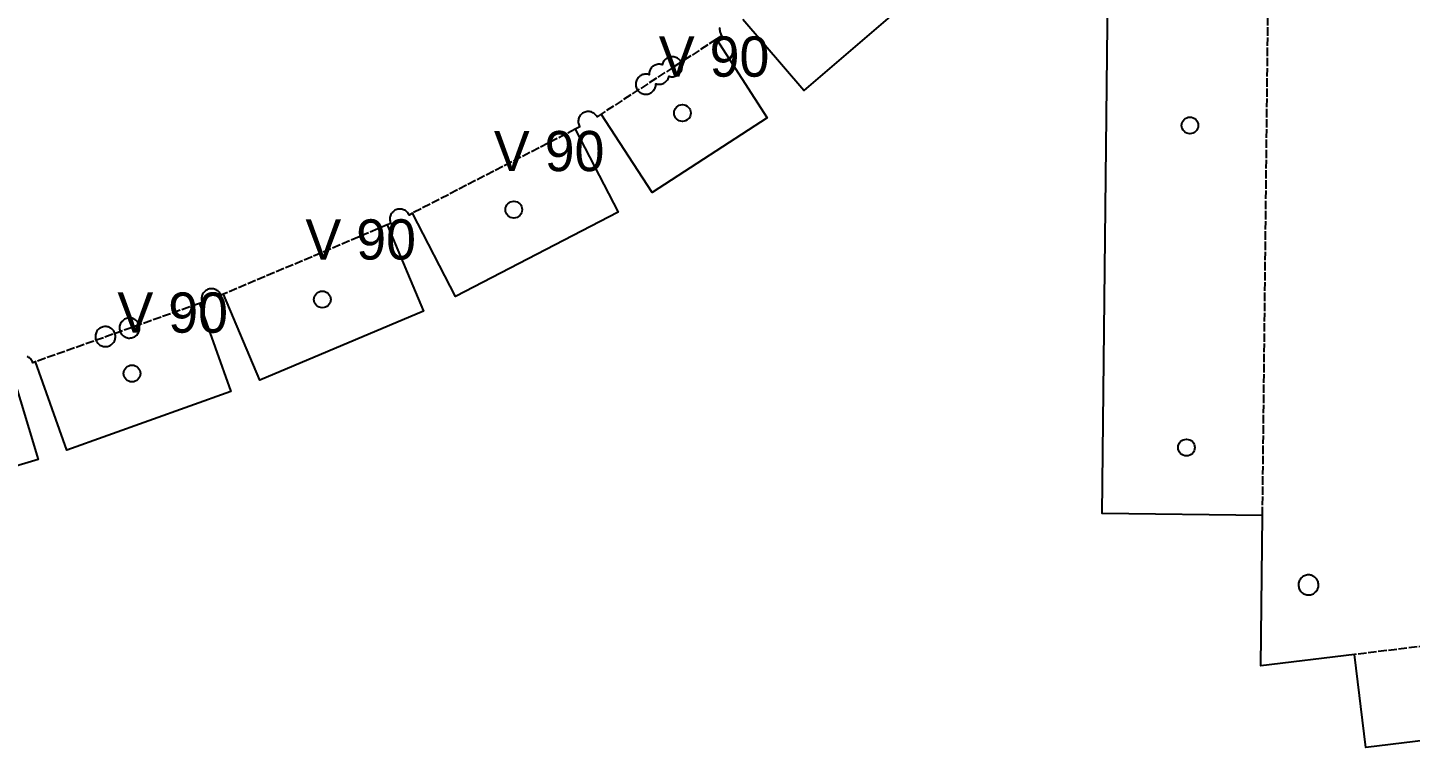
# Model space of a CAD drawing. Header units: millimetres. Extents: x 0 to 2438, y 0 to 1219.
# Drawn here: x 1700.7 to 1907.2, y 981.2 to 1088.6 of the extents above; entities that cross this region are included whole.
import ezdxf

# ---------------------------------------------------------------- set-up
doc = ezdxf.new("R2010")
doc.units = ezdxf.units.MM
doc.linetypes.add('DASHED', pattern=[1.524, 1.27, -0.254])
for name, color, linetype in [('CUT', 7, 'CONTINUOUS'), ('ETCH', 8, 'CONTINUOUS'), ('HOLE', 6, 'CONTINUOUS'), ('VALLEY', 1, 'DASHED')]:
    doc.layers.add(name, color=color, linetype=linetype)

msp = doc.modelspace()

# ---------------------------------------------------------------- linework, layer by layer
at = {"layer": 'CUT'}
for points in [[(2094.44, 1004.75), (1900.53, 981.16), (1898.85, 995.03), (1884.86, 993.33), (1885.11, 1015.81), (1861.14, 1016.07), (1862.93, 1180.38), (1886.9, 1180.12), (1887.14, 1202.59), (1901.23, 1202.59), (1901.23, 1216.56), (2164.84, 1216.56)], [(1830.22, 1090.89), (1816.6, 1079.25), (1807.52, 1089.87)], [(1804.06, 1088.66), (1804.04, 1088.51), (1804.04, 1088.36), (1804.05, 1088.22), (1804.07, 1088.07), (1804.11, 1087.93), (1804.16, 1087.79), (1804.22, 1087.66), (1804.3, 1087.53), (1804.38, 1087.44), (1803.55, 1086.9), (1811.16, 1075.18), (1793.98, 1064.02), (1786.37, 1075.74), (1785.74, 1075.33), (1785.74, 1075.34), (1785.66, 1075.46), (1785.57, 1075.58), (1785.47, 1075.69), (1785.36, 1075.78), (1785.24, 1075.87), (1785.12, 1075.94), (1784.98, 1076), (1784.84, 1076.05), (1784.7, 1076.09), (1784.55, 1076.11), (1784.41, 1076.11), (1784.26, 1076.1), (1784.11, 1076.08), (1783.97, 1076.04), (1783.83, 1075.99), (1783.7, 1075.92), (1783.58, 1075.85), (1783.46, 1075.76), (1783.35, 1075.66), (1783.25, 1075.55), (1783.17, 1075.43), (1783.09, 1075.3), (1783.03, 1075.17), (1782.99, 1075.03), (1782.95, 1074.88), (1782.93, 1074.74), (1782.93, 1074.59), (1782.94, 1074.44), (1782.96, 1074.3), (1783, 1074.16), (1783.05, 1074.02), (1783.11, 1073.89), (1783.15, 1073.83), (1782.49, 1073.48), (1788.9, 1061.07), (1764.58, 1048.51), (1758.17, 1060.93), (1757.66, 1060.66), (1757.6, 1060.77), (1757.52, 1060.9), (1757.44, 1061.01), (1757.33, 1061.12), (1757.22, 1061.22), (1757.11, 1061.31), (1756.98, 1061.38), (1756.84, 1061.44), (1756.7, 1061.49), (1756.56, 1061.52), (1756.42, 1061.54), (1756.27, 1061.55), (1756.12, 1061.54), (1755.98, 1061.51), (1755.83, 1061.48), (1755.7, 1061.42), (1755.56, 1061.36), (1755.44, 1061.28), (1755.32, 1061.19), (1755.21, 1061.09), (1755.12, 1060.98), (1755.03, 1060.86), (1754.96, 1060.74), (1754.9, 1060.6), (1754.85, 1060.46), (1754.81, 1060.32), (1754.79, 1060.17), (1754.79, 1060.03), (1754.8, 1059.88), (1754.82, 1059.73), (1754.86, 1059.59), (1754.91, 1059.45), (1754.94, 1059.39), (1754.41, 1059.17), (1759.84, 1046.29), (1735.4, 1035.98), (1729.97, 1048.85), (1729.57, 1048.68), (1729.55, 1048.74), (1729.49, 1048.88), (1729.41, 1049), (1729.32, 1049.12), (1729.22, 1049.23), (1729.11, 1049.32), (1728.99, 1049.41), (1728.86, 1049.48), (1728.73, 1049.54), (1728.59, 1049.59), (1728.44, 1049.63), (1728.3, 1049.65), (1728.15, 1049.65), (1728, 1049.64), (1727.86, 1049.62), (1727.72, 1049.58), (1727.58, 1049.53), (1727.58, 1049.53), (1727.45, 1049.46), (1727.32, 1049.39), (1727.2, 1049.3), (1727.1, 1049.2), (1727, 1049.09), (1726.91, 1048.97), (1726.84, 1048.84), (1726.78, 1048.71), (1726.73, 1048.57), (1726.7, 1048.42), (1726.68, 1048.28), (1726.67, 1048.13), (1726.68, 1047.98), (1726.71, 1047.84), (1726.74, 1047.7), (1726.78, 1047.6), (1726.37, 1047.45), (1731.06, 1034.29), (1706.54, 1025.56), (1701.86, 1038.73), (1701.5, 1038.6), (1701.44, 1038.73), (1701.38, 1038.86), (1701.3, 1038.99), (1701.21, 1039.11), (1701.11, 1039.21), (1701, 1039.31), (1700.88, 1039.4), (1700.76, 1039.47), (1700.62, 1039.53)], [(1698.27, 1037.55), (1702.28, 1024.17), (1670.75, 1014.74)]]:
    msp.add_lwpolyline(points, dxfattribs=at)
for points in [[(1792.33, 1078.86), (1792.46, 1078.8), (1792.6, 1078.75), (1792.75, 1078.72), (1792.89, 1078.7), (1793.04, 1078.69), (1793.19, 1078.7), (1793.33, 1078.72), (1793.47, 1078.76), (1793.61, 1078.81), (1793.74, 1078.88), (1793.87, 1078.96), (1793.99, 1079.05), (1794.09, 1079.15), (1794.19, 1079.26), (1794.28, 1079.38), (1794.35, 1079.5), (1794.41, 1079.64), (1794.46, 1079.78), (1794.49, 1079.92), (1794.51, 1080.06), (1794.52, 1080.21), (1794.51, 1080.26), (1794.59, 1080.23), (1794.73, 1080.2), (1794.88, 1080.18), (1795.03, 1080.18), (1795.17, 1080.19), (1795.32, 1080.21), (1795.46, 1080.25), (1795.6, 1080.3), (1795.73, 1080.36), (1795.86, 1080.44), (1795.97, 1080.53), (1796.08, 1080.63), (1796.18, 1080.74), (1796.26, 1080.86), (1796.34, 1080.99), (1796.4, 1081.12), (1796.45, 1081.26), (1796.48, 1081.38), (1796.53, 1081.36), (1796.67, 1081.33), (1796.82, 1081.31), (1796.97, 1081.3), (1797.11, 1081.31), (1797.26, 1081.34), (1797.4, 1081.37), (1797.54, 1081.43), (1797.67, 1081.49), (1797.8, 1081.57), (1797.91, 1081.66), (1798.02, 1081.76), (1798.12, 1081.87), (1798.2, 1081.99), (1798.28, 1082.11), (1798.34, 1082.25), (1798.39, 1082.39), (1798.42, 1082.53), (1798.44, 1082.68), (1798.45, 1082.82), (1798.44, 1082.97), (1798.41, 1083.12), (1798.37, 1083.26), (1798.32, 1083.4), (1798.26, 1083.53), (1798.18, 1083.65), (1798.09, 1083.77), (1797.99, 1083.88), (1797.88, 1083.98), (1797.76, 1084.06), (1797.63, 1084.14), (1797.5, 1084.2), (1797.36, 1084.24), (1797.22, 1084.28), (1797.07, 1084.3), (1796.92, 1084.3), (1796.78, 1084.29), (1796.63, 1084.27), (1796.49, 1084.23), (1796.35, 1084.18), (1796.22, 1084.12), (1796.09, 1084.04), (1795.98, 1083.95), (1795.87, 1083.85), (1795.77, 1083.74), (1795.69, 1083.62), (1795.61, 1083.49), (1795.55, 1083.36), (1795.5, 1083.22), (1795.48, 1083.1), (1795.42, 1083.12), (1795.28, 1083.15), (1795.13, 1083.17), (1794.98, 1083.18), (1794.84, 1083.17), (1794.69, 1083.14), (1794.55, 1083.11), (1794.41, 1083.05), (1794.28, 1082.99), (1794.15, 1082.91), (1794.04, 1082.82), (1793.93, 1082.72), (1793.83, 1082.61), (1793.75, 1082.49), (1793.67, 1082.36), (1793.61, 1082.23), (1793.56, 1082.09), (1793.53, 1081.95), (1793.51, 1081.8), (1793.51, 1081.66), (1793.51, 1081.61), (1793.43, 1081.63), (1793.29, 1081.67), (1793.14, 1081.69), (1793, 1081.69), (1792.85, 1081.68), (1792.71, 1081.66), (1792.56, 1081.62), (1792.42, 1081.57), (1792.29, 1081.5), (1792.17, 1081.43), (1792.05, 1081.34), (1791.94, 1081.24), (1791.85, 1081.13), (1791.76, 1081.01), (1791.69, 1080.88), (1791.62, 1080.75), (1791.58, 1080.61), (1791.54, 1080.46), (1791.52, 1080.32), (1791.52, 1080.17), (1791.53, 1080.02), (1791.55, 1079.88), (1791.59, 1079.74), (1791.64, 1079.6), (1791.71, 1079.47), (1791.78, 1079.34), (1791.87, 1079.22), (1791.97, 1079.12), (1792.08, 1079.02), (1792.2, 1078.93), (1792.33, 1078.86)], [(1715.5, 1042.35), (1715.64, 1042.31), (1715.79, 1042.29), (1715.94, 1042.29), (1716.08, 1042.3), (1716.23, 1042.32), (1716.37, 1042.36), (1716.51, 1042.41), (1716.64, 1042.47), (1716.77, 1042.55), (1716.88, 1042.64), (1716.99, 1042.74), (1717.09, 1042.85), (1717.17, 1042.97), (1717.25, 1043.1), (1717.31, 1043.23), (1717.36, 1043.37), (1717.39, 1043.52), (1717.41, 1043.66), (1717.41, 1043.81), (1717.41, 1043.96), (1717.38, 1044.1), (1717.34, 1044.24), (1717.29, 1044.38), (1717.23, 1044.51), (1717.15, 1044.64), (1717.06, 1044.76), (1716.96, 1044.86), (1716.85, 1044.96), (1716.73, 1045.05), (1716.6, 1045.12), (1716.47, 1045.18), (1716.33, 1045.23), (1716.19, 1045.26), (1716.04, 1045.28), (1715.89, 1045.29), (1715.75, 1045.28), (1715.6, 1045.25), (1715.46, 1045.22), (1715.32, 1045.17), (1715.19, 1045.1), (1715.06, 1045.02), (1714.95, 1044.93), (1714.84, 1044.83), (1714.74, 1044.72), (1714.66, 1044.6), (1714.58, 1044.48), (1714.52, 1044.34), (1714.47, 1044.2), (1714.44, 1044.06), (1714.42, 1043.91), (1714.42, 1043.77), (1714.42, 1043.62), (1714.45, 1043.47), (1714.49, 1043.33), (1714.54, 1043.19), (1714.6, 1043.06), (1714.68, 1042.94), (1714.77, 1042.82), (1714.87, 1042.71), (1714.98, 1042.61), (1715.1, 1042.53), (1715.23, 1042.45), (1715.36, 1042.39), (1715.5, 1042.35)], [(1712.34, 1041), (1712.49, 1041.01), (1712.64, 1041.03), (1712.78, 1041.07), (1712.92, 1041.12), (1713.05, 1041.19), (1713.17, 1041.27), (1713.29, 1041.36), (1713.4, 1041.46), (1713.5, 1041.57), (1713.58, 1041.69), (1713.66, 1041.81), (1713.72, 1041.95), (1713.76, 1042.09), (1713.8, 1042.23), (1713.82, 1042.38), (1713.82, 1042.52), (1713.81, 1042.67), (1713.79, 1042.81), (1713.75, 1042.96), (1713.7, 1043.1), (1713.64, 1043.23), (1713.56, 1043.35), (1713.47, 1043.47), (1713.37, 1043.58), (1713.26, 1043.67), (1713.14, 1043.76), (1713.01, 1043.83), (1712.88, 1043.9), (1712.74, 1043.94), (1712.6, 1043.98), (1712.45, 1044), (1712.3, 1044), (1712.16, 1043.99), (1712.01, 1043.97), (1711.87, 1043.93), (1711.73, 1043.88), (1711.6, 1043.81), (1711.47, 1043.74), (1711.36, 1043.65), (1711.25, 1043.55), (1711.15, 1043.44), (1711.06, 1043.32), (1710.99, 1043.19), (1710.93, 1043.06), (1710.88, 1042.92), (1710.85, 1042.77), (1710.83, 1042.63), (1710.82, 1042.48), (1710.83, 1042.33), (1710.86, 1042.19), (1710.89, 1042.05), (1710.95, 1041.91), (1711.01, 1041.78), (1711.09, 1041.65), (1711.18, 1041.53), (1711.28, 1041.43), (1711.39, 1041.33), (1711.51, 1041.24), (1711.63, 1041.17), (1711.77, 1041.11), (1711.91, 1041.06), (1712.05, 1041.03), (1712.2, 1041.01), (1712.34, 1041)], [(1892.43, 1003.99), (1892.57, 1004.04), (1892.7, 1004.11), (1892.83, 1004.18), (1892.94, 1004.27), (1893.05, 1004.37), (1893.15, 1004.48), (1893.23, 1004.6), (1893.31, 1004.73), (1893.37, 1004.87), (1893.42, 1005), (1893.45, 1005.15), (1893.47, 1005.29), (1893.48, 1005.44), (1893.47, 1005.59), (1893.44, 1005.73), (1893.41, 1005.88), (1893.35, 1006.01), (1893.29, 1006.15), (1893.21, 1006.27), (1893.12, 1006.39), (1893.02, 1006.5), (1892.91, 1006.59), (1892.79, 1006.68), (1892.66, 1006.75), (1892.53, 1006.81), (1892.39, 1006.86), (1892.25, 1006.9), (1892.1, 1006.91), (1891.96, 1006.92), (1891.81, 1006.91), (1891.66, 1006.89), (1891.52, 1006.85), (1891.38, 1006.8), (1891.25, 1006.73), (1891.13, 1006.66), (1891.01, 1006.57), (1890.9, 1006.47), (1890.8, 1006.36), (1890.72, 1006.24), (1890.64, 1006.11), (1890.58, 1005.97), (1890.53, 1005.84), (1890.5, 1005.69), (1890.48, 1005.55), (1890.48, 1005.4), (1890.49, 1005.25), (1890.51, 1005.11), (1890.55, 1004.96), (1890.6, 1004.83), (1890.66, 1004.69), (1890.74, 1004.57), (1890.83, 1004.45), (1890.93, 1004.34), (1891.04, 1004.25), (1891.16, 1004.16), (1891.29, 1004.09), (1891.42, 1004.03), (1891.56, 1003.98), (1891.7, 1003.95), (1891.85, 1003.93), (1892, 1003.92), (1892.14, 1003.93), (1892.29, 1003.95), (1892.43, 1003.99)]]:
    msp.add_lwpolyline(points, close=True, dxfattribs=at)
at = {"layer": 'HOLE'}
for centre in [(1798.48, 1075.89), (1874.27, 1074.04), (1773.3, 1061.46), (1744.71, 1048.05), (1716.29, 1036.99), (1873.75, 1025.93)]:
    msp.add_circle(centre, 1.25, dxfattribs=at)
at = {"layer": 'VALLEY'}
for p, q in [((1885.11, 1015.81), (1886.9, 1180.12)), ((1803.55, 1086.9), (1786.37, 1075.74)), ((1782.49, 1073.48), (1758.17, 1060.93)), ((1754.41, 1059.17), (1729.97, 1048.85)), ((1726.37, 1047.45), (1701.86, 1038.73)), ((2092.76, 1018.62), (1898.85, 995.03))]:
    msp.add_line(p, q, dxfattribs=at)

# ---------------------------------------------------------------- texts
at = {"layer": 'ETCH'}
for p in [(1794.96, 1081.32), (1770.33, 1067.21), (1742.19, 1054.01), (1714.12, 1043.09)]:
    msp.add_text('V 90', height=6, dxfattribs=at).set_placement(p)

doc.saveas('drawing.dxf')
